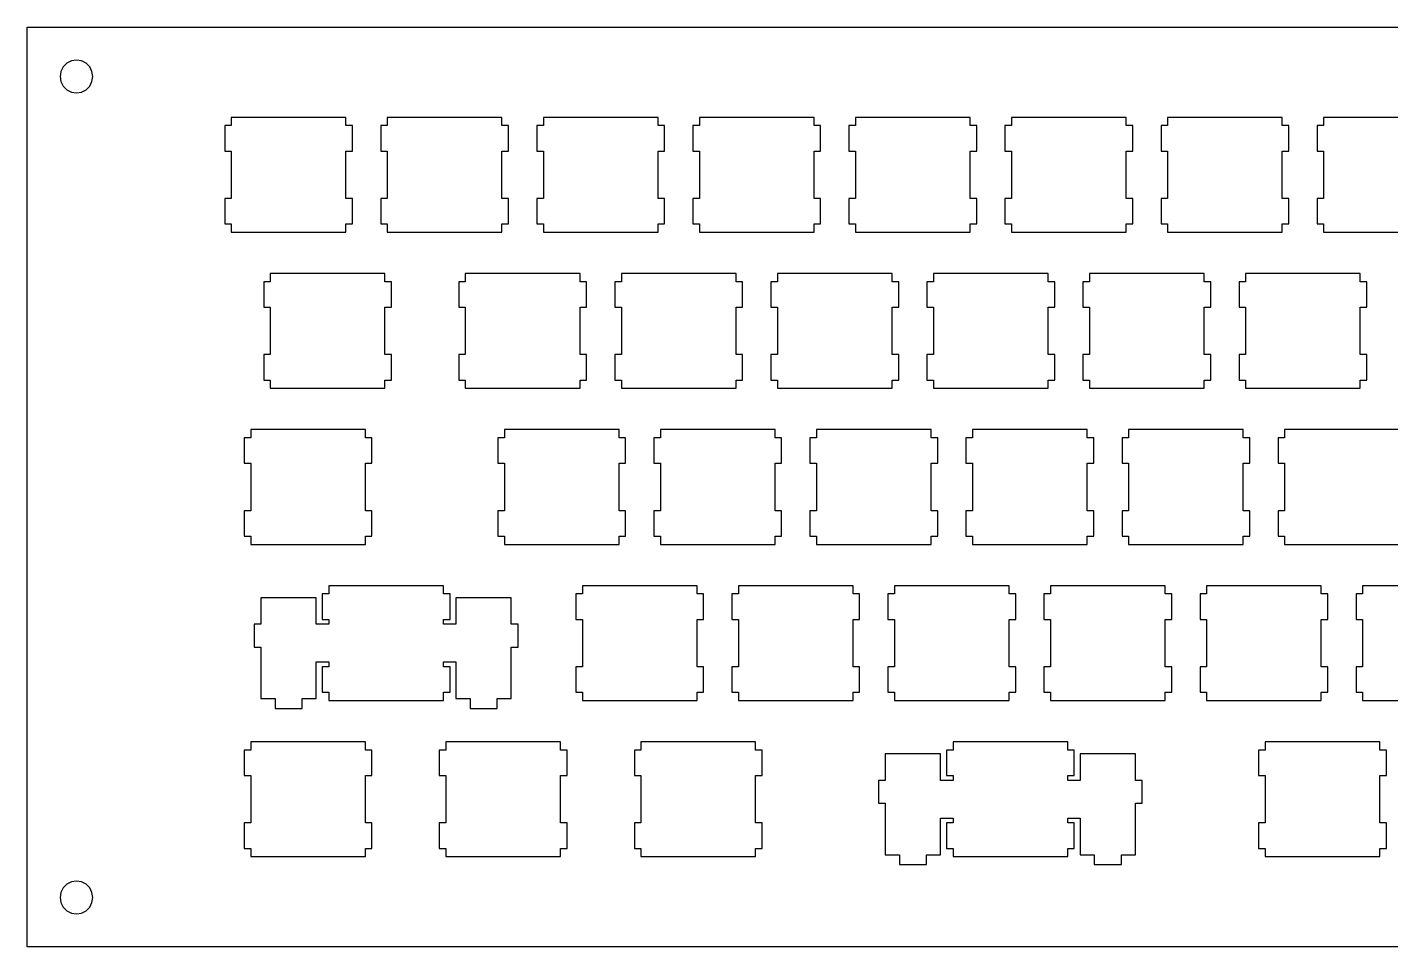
# Model space of a CAD drawing. Extents: x 0 to 331, y 0 to 112.
# Drawn here: x 0.1 to 166.5, y 0.2 to 112.4 of the extents above; entities that cross this region are included whole.
import ezdxf

# ---------------------------------------------------------------- set-up
doc = ezdxf.new("R2010")
doc.units = 0
doc.layers.get('0').update_dxf_attribs({"linetype": 'CONTINUOUS'})

msp = doc.modelspace()

# ---------------------------------------------------------------- linework, layer by layer
at = {"color": 0}
for p, q in [((0.09508, 112.441), (330.595, 112.441)), ((0.09508, 0.24116), (0.09508, 112.441)), ((5.47493, 108.344), (4.91822, 108.06)), ((6.09505, 108.442), (5.47493, 108.344)), ((6.71241, 108.344), (6.09505, 108.442)), ((7.26916, 108.06), (6.71241, 108.344)), ((4.19199, 107.061), (4.09416, 106.441)), ((4.47587, 107.618), (4.19199, 107.061)), ((4.91822, 108.06), (4.47587, 107.618)), ((7.71289, 107.618), (7.26916, 108.06)), ((7.99677, 107.061), (7.71289, 107.618)), ((8.09459, 106.441), (7.99677, 107.061)), ((4.09416, 106.441), (4.19199, 105.824)), ((4.19199, 105.824), (4.47587, 105.267)), ((4.47587, 105.267), (4.91822, 104.823)), ((7.26916, 104.823), (7.71289, 105.267)), ((7.71289, 105.267), (7.99677, 105.824)), ((7.99677, 105.824), (8.09459, 106.441)), ((4.91822, 104.823), (5.47493, 104.539)), ((5.47493, 104.539), (6.09505, 104.442)), ((6.09505, 104.442), (6.71241, 104.539)), ((6.71241, 104.539), (7.26916, 104.823)), ((24.9949, 100.441), (24.1928, 100.441)), ((24.1928, 100.441), (24.1928, 97.342)), ((24.9949, 101.442), (24.9949, 100.441)), ((38.9943, 101.442), (24.9949, 101.442)), ((38.9943, 100.441), (38.9943, 101.442)), ((39.7937, 100.441), (38.9943, 100.441)), ((39.7937, 97.342), (39.7937, 100.441)), ((44.045, 100.441), (43.2442, 100.441)), ((43.2442, 100.441), (43.2442, 97.342)), ((44.045, 101.442), (44.045, 100.441)), ((58.0443, 101.442), (44.045, 101.442)), ((58.0443, 100.441), (58.0443, 101.442)), ((58.8451, 100.441), (58.0443, 100.441)), ((58.8451, 97.342), (58.8451, 100.441)), ((63.095, 100.441), (62.2942, 100.441)), ((62.2942, 100.441), (62.2942, 97.342)), ((63.095, 101.442), (63.095, 100.441)), ((77.0943, 101.442), (63.095, 101.442)), ((77.0943, 100.441), (77.0943, 101.442)), ((77.8951, 100.441), (77.0943, 100.441)), ((77.8951, 97.342), (77.8951, 100.441)), ((82.145, 100.441), (81.3442, 100.441)), ((81.3442, 100.441), (81.3442, 97.342)), ((82.145, 101.442), (82.145, 100.441)), ((96.1443, 101.442), (82.145, 101.442)), ((96.1443, 100.441), (96.1443, 101.442)), ((96.9451, 100.441), (96.1443, 100.441)), ((96.9451, 97.342), (96.9451, 100.441)), ((101.195, 100.441), (100.394, 100.441)), ((100.394, 100.441), (100.394, 97.342)), ((101.195, 101.442), (101.195, 100.441)), ((115.194, 101.442), (101.195, 101.442)), ((115.194, 100.441), (115.194, 101.442)), ((115.994, 100.441), (115.194, 100.441)), ((115.994, 97.342), (115.994, 100.441)), ((120.245, 100.441), (119.444, 100.441)), ((119.444, 100.441), (119.444, 97.342)), ((120.245, 101.442), (120.245, 100.441)), ((134.244, 101.442), (120.245, 101.442)), ((134.244, 100.441), (134.244, 101.442)), ((135.045, 100.441), (134.244, 100.441)), ((135.045, 97.342), (135.045, 100.441)), ((139.295, 100.441), (138.494, 100.441)), ((138.494, 100.441), (138.494, 97.342)), ((139.295, 101.442), (139.295, 100.441)), ((153.294, 101.442), (139.295, 101.442)), ((153.294, 100.441), (153.294, 101.442)), ((154.095, 100.441), (153.294, 100.441)), ((154.095, 97.342), (154.095, 100.441)), ((158.345, 100.441), (157.544, 100.441)), ((157.544, 100.441), (157.544, 97.342)), ((158.345, 101.442), (158.345, 100.441)), ((172.344, 101.442), (158.345, 101.442)), ((24.1928, 97.342), (24.9949, 97.342)), ((24.9949, 97.342), (24.9949, 91.5416)), ((38.9943, 91.5416), (38.9943, 97.342)), ((38.9943, 97.342), (39.7937, 97.342)), ((43.2442, 97.342), (44.045, 97.342)), ((44.045, 97.342), (44.045, 91.5416)), ((58.0443, 91.5416), (58.0443, 97.342)), ((58.0443, 97.342), (58.8451, 97.342)), ((62.2942, 97.342), (63.095, 97.342)), ((63.095, 97.342), (63.095, 91.5416)), ((77.0943, 91.5416), (77.0943, 97.342)), ((77.0943, 97.342), (77.8951, 97.342)), ((81.3442, 97.342), (82.145, 97.342)), ((82.145, 97.342), (82.145, 91.5416)), ((96.1443, 91.5416), (96.1443, 97.342)), ((96.1443, 97.342), (96.9451, 97.342)), ((100.394, 97.342), (101.195, 97.342)), ((101.195, 97.342), (101.195, 91.5416)), ((115.194, 91.5416), (115.194, 97.342)), ((115.194, 97.342), (115.994, 97.342)), ((119.444, 97.342), (120.245, 97.342)), ((120.245, 97.342), (120.245, 91.5416)), ((134.244, 91.5416), (134.244, 97.342)), ((134.244, 97.342), (135.045, 97.342)), ((138.494, 97.342), (139.295, 97.342)), ((139.295, 97.342), (139.295, 91.5416)), ((153.294, 91.5416), (153.294, 97.342)), ((153.294, 97.342), (154.095, 97.342)), ((157.544, 97.342), (158.345, 97.342)), ((158.345, 97.342), (158.345, 91.5416)), ((24.9949, 91.5416), (24.1928, 91.5416)), ((24.1928, 91.5416), (24.1928, 88.441)), ((39.7937, 91.5416), (38.9943, 91.5416)), ((39.7937, 88.441), (39.7937, 91.5416)), ((44.045, 91.5416), (43.2442, 91.5416)), ((43.2442, 91.5416), (43.2442, 88.441)), ((58.8451, 91.5416), (58.0443, 91.5416)), ((58.8451, 88.441), (58.8451, 91.5416)), ((63.095, 91.5416), (62.2942, 91.5416)), ((62.2942, 91.5416), (62.2942, 88.441)), ((77.8951, 91.5416), (77.0943, 91.5416)), ((77.8951, 88.441), (77.8951, 91.5416)), ((82.145, 91.5416), (81.3442, 91.5416)), ((81.3442, 91.5416), (81.3442, 88.441)), ((96.9451, 91.5416), (96.1443, 91.5416)), ((96.9451, 88.441), (96.9451, 91.5416)), ((101.195, 91.5416), (100.394, 91.5416)), ((100.394, 91.5416), (100.394, 88.441)), ((115.994, 91.5416), (115.194, 91.5416)), ((115.994, 88.441), (115.994, 91.5416)), ((120.245, 91.5416), (119.444, 91.5416)), ((119.444, 91.5416), (119.444, 88.441)), ((135.045, 91.5416), (134.244, 91.5416)), ((135.045, 88.441), (135.045, 91.5416)), ((139.295, 91.5416), (138.494, 91.5416)), ((138.494, 91.5416), (138.494, 88.441)), ((154.095, 91.5416), (153.294, 91.5416)), ((154.095, 88.441), (154.095, 91.5416)), ((158.345, 91.5416), (157.544, 91.5416)), ((157.544, 91.5416), (157.544, 88.441)), ((24.1928, 88.441), (24.9949, 88.441)), ((24.9949, 88.441), (24.9949, 87.442)), ((38.9943, 87.442), (38.9943, 88.441)), ((38.9943, 88.441), (39.7937, 88.441)), ((43.2442, 88.441), (44.045, 88.441)), ((44.045, 88.441), (44.045, 87.442)), ((58.0443, 87.442), (58.0443, 88.441)), ((58.0443, 88.441), (58.8451, 88.441)), ((62.2942, 88.441), (63.095, 88.441)), ((63.095, 88.441), (63.095, 87.442)), ((77.0943, 87.442), (77.0943, 88.441)), ((77.0943, 88.441), (77.8951, 88.441)), ((81.3442, 88.441), (82.145, 88.441)), ((82.145, 88.441), (82.145, 87.442)), ((96.1443, 87.442), (96.1443, 88.441)), ((96.1443, 88.441), (96.9451, 88.441)), ((100.394, 88.441), (101.195, 88.441)), ((101.195, 88.441), (101.195, 87.442)), ((115.194, 87.442), (115.194, 88.441)), ((115.194, 88.441), (115.994, 88.441)), ((119.444, 88.441), (120.245, 88.441)), ((120.245, 88.441), (120.245, 87.442)), ((134.244, 87.442), (134.244, 88.441)), ((134.244, 88.441), (135.045, 88.441)), ((138.494, 88.441), (139.295, 88.441)), ((139.295, 88.441), (139.295, 87.442)), ((153.294, 87.442), (153.294, 88.441)), ((153.294, 88.441), (154.095, 88.441)), ((157.544, 88.441), (158.345, 88.441)), ((158.345, 88.441), (158.345, 87.442)), ((24.9949, 87.442), (38.9943, 87.442)), ((44.045, 87.442), (58.0443, 87.442)), ((63.095, 87.442), (77.0943, 87.442)), ((82.145, 87.442), (96.1443, 87.442)), ((101.195, 87.442), (115.194, 87.442)), ((120.245, 87.442), (134.244, 87.442)), ((139.295, 87.442), (153.294, 87.442)), ((158.345, 87.442), (172.344, 87.442)), ((29.756, 82.3916), (29.756, 81.3911)), ((43.7568, 82.3916), (29.756, 82.3916)), ((43.7568, 81.3911), (43.7568, 82.3916)), ((53.5686, 82.3916), (53.5686, 81.3911)), ((67.5693, 82.3916), (53.5686, 82.3916)), ((67.5693, 81.3911), (67.5693, 82.3916)), ((72.6186, 82.3916), (72.6186, 81.3911)), ((86.6179, 82.3916), (72.6186, 82.3916)), ((86.6179, 81.3911), (86.6179, 82.3916)), ((91.6686, 82.3916), (91.6686, 81.3911)), ((105.668, 82.3916), (91.6686, 82.3916)), ((105.668, 81.3911), (105.668, 82.3916)), ((110.719, 82.3916), (110.719, 81.3911)), ((124.719, 82.3916), (110.719, 82.3916)), ((124.719, 81.3911), (124.719, 82.3916)), ((129.769, 82.3916), (129.769, 81.3911)), ((143.768, 82.3916), (129.769, 82.3916)), ((143.768, 81.3911), (143.768, 82.3916)), ((148.82, 82.3916), (148.82, 81.3911)), ((162.819, 82.3916), (148.82, 82.3916)), ((162.819, 81.3911), (162.819, 82.3916)), ((29.756, 81.3911), (28.9567, 81.3911)), ((28.9567, 81.3911), (28.9567, 78.292)), ((44.5562, 81.3911), (43.7568, 81.3911)), ((44.5562, 78.292), (44.5562, 81.3911)), ((53.5686, 81.3911), (52.7692, 81.3911)), ((52.7692, 81.3911), (52.7692, 78.292)), ((68.3687, 81.3911), (67.5693, 81.3911)), ((68.3687, 78.292), (68.3687, 81.3911)), ((72.6186, 81.3911), (71.8192, 81.3911)), ((71.8192, 81.3911), (71.8192, 78.292)), ((87.4187, 81.3911), (86.6179, 81.3911)), ((87.4187, 78.292), (87.4187, 81.3911)), ((91.6686, 81.3911), (90.8678, 81.3911)), ((90.8678, 81.3911), (90.8678, 78.292)), ((106.469, 81.3911), (105.668, 81.3911)), ((106.469, 78.292), (106.469, 81.3911)), ((110.719, 81.3911), (109.918, 81.3911)), ((109.918, 81.3911), (109.918, 78.292)), ((125.519, 81.3911), (124.719, 81.3911)), ((125.519, 78.292), (125.519, 81.3911)), ((129.769, 81.3911), (128.968, 81.3911)), ((128.968, 81.3911), (128.968, 78.292)), ((144.57, 81.3911), (143.768, 81.3911)), ((144.57, 78.292), (144.57, 81.3911)), ((148.82, 81.3911), (148.018, 81.3911)), ((148.018, 81.3911), (148.018, 78.292)), ((163.62, 81.3911), (162.819, 81.3911)), ((163.62, 78.292), (163.62, 81.3911)), ((28.9567, 78.292), (29.756, 78.292)), ((29.756, 78.292), (29.756, 72.493)), ((43.7568, 72.493), (43.7568, 78.292)), ((43.7568, 78.292), (44.5562, 78.292)), ((52.7692, 78.292), (53.5686, 78.292)), ((53.5686, 78.292), (53.5686, 72.493)), ((67.5693, 72.493), (67.5693, 78.292)), ((67.5693, 78.292), (68.3687, 78.292)), ((71.8192, 78.292), (72.6186, 78.292)), ((72.6186, 78.292), (72.6186, 72.493)), ((86.6179, 72.493), (86.6179, 78.292)), ((86.6179, 78.292), (87.4187, 78.292)), ((90.8678, 78.292), (91.6686, 78.292)), ((91.6686, 78.292), (91.6686, 72.493)), ((105.668, 72.493), (105.668, 78.292)), ((105.668, 78.292), (106.469, 78.292)), ((109.918, 78.292), (110.719, 78.292)), ((110.719, 78.292), (110.719, 72.493)), ((124.719, 72.493), (124.719, 78.292)), ((124.719, 78.292), (125.519, 78.292)), ((128.968, 78.292), (129.769, 78.292)), ((129.769, 78.292), (129.769, 72.493)), ((143.768, 72.493), (143.768, 78.292)), ((143.768, 78.292), (144.57, 78.292)), ((148.018, 78.292), (148.82, 78.292)), ((148.82, 78.292), (148.82, 72.493)), ((162.819, 72.493), (162.819, 78.292)), ((162.819, 78.292), (163.62, 78.292)), ((29.756, 72.493), (28.9567, 72.493)), ((28.9567, 72.493), (28.9567, 69.391)), ((44.5562, 72.493), (43.7568, 72.493)), ((44.5562, 69.391), (44.5562, 72.493)), ((53.5686, 72.493), (52.7692, 72.493)), ((52.7692, 72.493), (52.7692, 69.391)), ((68.3687, 72.493), (67.5693, 72.493)), ((68.3687, 69.391), (68.3687, 72.493)), ((72.6186, 72.493), (71.8192, 72.493)), ((71.8192, 72.493), (71.8192, 69.391)), ((87.4187, 72.493), (86.6179, 72.493)), ((87.4187, 69.391), (87.4187, 72.493)), ((91.6686, 72.493), (90.8678, 72.493)), ((90.8678, 72.493), (90.8678, 69.391)), ((106.469, 72.493), (105.668, 72.493)), ((106.469, 69.391), (106.469, 72.493)), ((110.719, 72.493), (109.918, 72.493)), ((109.918, 72.493), (109.918, 69.391)), ((125.519, 72.493), (124.719, 72.493)), ((125.519, 69.391), (125.519, 72.493)), ((129.769, 72.493), (128.968, 72.493)), ((128.968, 72.493), (128.968, 69.391)), ((144.57, 72.493), (143.768, 72.493)), ((144.57, 69.391), (144.57, 72.493)), ((148.82, 72.493), (148.018, 72.493)), ((148.018, 72.493), (148.018, 69.391)), ((163.62, 72.493), (162.819, 72.493)), ((163.62, 69.391), (163.62, 72.493)), ((28.9567, 69.391), (29.756, 69.391)), ((29.756, 69.391), (29.756, 68.392)), ((29.756, 68.392), (43.7568, 68.392)), ((43.7568, 68.392), (43.7568, 69.391)), ((43.7568, 69.391), (44.5562, 69.391)), ((52.7692, 69.391), (53.5686, 69.391)), ((53.5686, 69.391), (53.5686, 68.392)), ((53.5686, 68.392), (67.5693, 68.392)), ((67.5693, 68.392), (67.5693, 69.391)), ((67.5693, 69.391), (68.3687, 69.391)), ((71.8192, 69.391), (72.6186, 69.391)), ((72.6186, 69.391), (72.6186, 68.392)), ((72.6186, 68.392), (86.6179, 68.392)), ((86.6179, 68.392), (86.6179, 69.391)), ((86.6179, 69.391), (87.4187, 69.391)), ((90.8678, 69.391), (91.6686, 69.391)), ((91.6686, 69.391), (91.6686, 68.392)), ((91.6686, 68.392), (105.668, 68.392)), ((105.668, 68.392), (105.668, 69.391)), ((105.668, 69.391), (106.469, 69.391)), ((109.918, 69.391), (110.719, 69.391)), ((110.719, 69.391), (110.719, 68.392)), ((110.719, 68.392), (124.719, 68.392)), ((124.719, 68.392), (124.719, 69.391)), ((124.719, 69.391), (125.519, 69.391)), ((128.968, 69.391), (129.769, 69.391)), ((129.769, 69.391), (129.769, 68.392)), ((129.769, 68.392), (143.768, 68.392)), ((143.768, 68.392), (143.768, 69.391)), ((143.768, 69.391), (144.57, 69.391)), ((148.018, 69.391), (148.82, 69.391)), ((148.82, 69.391), (148.82, 68.392)), ((148.82, 68.392), (162.819, 68.392)), ((162.819, 68.392), (162.819, 69.391)), ((162.819, 69.391), (163.62, 69.391)), ((27.3761, 63.3416), (27.3761, 62.3411)), ((41.3755, 63.3416), (27.3761, 63.3416)), ((41.3755, 62.3411), (41.3755, 63.3416)), ((58.3311, 63.3416), (58.3311, 62.3411)), ((72.3318, 63.3416), (58.3311, 63.3416)), ((72.3318, 62.3411), (72.3318, 63.3416)), ((77.3811, 63.3416), (77.3811, 62.3411)), ((91.3818, 63.3416), (77.3811, 63.3416)), ((91.3818, 62.3411), (91.3818, 63.3416)), ((96.4311, 63.3416), (96.4311, 62.3411)), ((110.432, 63.3416), (96.4311, 63.3416)), ((110.432, 62.3411), (110.432, 63.3416)), ((115.481, 63.3416), (115.481, 62.3411)), ((129.482, 63.3416), (115.481, 63.3416)), ((129.482, 62.3411), (129.482, 63.3416)), ((134.531, 63.3416), (134.531, 62.3411)), ((148.532, 63.3416), (134.531, 63.3416)), ((148.532, 62.3411), (148.532, 63.3416)), ((153.581, 63.3416), (153.581, 62.3411)), ((167.582, 63.3416), (153.581, 63.3416)), ((27.3761, 62.3411), (26.5755, 62.3411)), ((26.5755, 62.3411), (26.5755, 59.242)), ((42.1749, 62.3411), (41.3755, 62.3411)), ((42.1749, 59.242), (42.1749, 62.3411)), ((58.3311, 62.3411), (57.5317, 62.3411)), ((57.5317, 62.3411), (57.5317, 59.242)), ((73.1312, 62.3411), (72.3318, 62.3411)), ((73.1312, 59.242), (73.1312, 62.3411)), ((77.3811, 62.3411), (76.5817, 62.3411)), ((76.5817, 62.3411), (76.5817, 59.242)), ((92.1812, 62.3411), (91.3818, 62.3411)), ((92.1812, 59.242), (92.1812, 62.3411)), ((96.4311, 62.3411), (95.6317, 62.3411)), ((95.6317, 62.3411), (95.6317, 59.242)), ((111.231, 62.3411), (110.432, 62.3411)), ((111.231, 59.242), (111.231, 62.3411)), ((115.481, 62.3411), (114.682, 62.3411)), ((114.682, 62.3411), (114.682, 59.242)), ((130.281, 62.3411), (129.482, 62.3411)), ((130.281, 59.242), (130.281, 62.3411)), ((134.531, 62.3411), (133.732, 62.3411)), ((133.732, 62.3411), (133.732, 59.242)), ((149.331, 62.3411), (148.532, 62.3411)), ((149.331, 59.242), (149.331, 62.3411)), ((153.581, 62.3411), (152.782, 62.3411)), ((152.782, 62.3411), (152.782, 59.242)), ((26.5755, 59.242), (27.3761, 59.242)), ((27.3761, 59.242), (27.3761, 53.4416)), ((41.3755, 53.4416), (41.3755, 59.242)), ((41.3755, 59.242), (42.1749, 59.242)), ((57.5317, 59.242), (58.3311, 59.242)), ((58.3311, 59.242), (58.3311, 53.4416)), ((72.3318, 53.4416), (72.3318, 59.242)), ((72.3318, 59.242), (73.1312, 59.242)), ((76.5817, 59.242), (77.3811, 59.242)), ((77.3811, 59.242), (77.3811, 53.4416)), ((91.3818, 53.4416), (91.3818, 59.242)), ((91.3818, 59.242), (92.1812, 59.242)), ((95.6317, 59.242), (96.4311, 59.242)), ((96.4311, 59.242), (96.4311, 53.4416)), ((110.432, 53.4416), (110.432, 59.242)), ((110.432, 59.242), (111.231, 59.242)), ((114.682, 59.242), (115.481, 59.242)), ((115.481, 59.242), (115.481, 53.4416)), ((129.482, 53.4416), (129.482, 59.242)), ((129.482, 59.242), (130.281, 59.242)), ((133.732, 59.242), (134.531, 59.242)), ((134.531, 59.242), (134.531, 53.4416)), ((148.532, 53.4416), (148.532, 59.242)), ((148.532, 59.242), (149.331, 59.242)), ((152.782, 59.242), (153.581, 59.242)), ((153.581, 59.242), (153.581, 53.4416)), ((27.3761, 53.4416), (26.5755, 53.4416)), ((26.5755, 53.4416), (26.5755, 50.341)), ((42.1749, 53.4416), (41.3755, 53.4416)), ((42.1749, 50.341), (42.1749, 53.4416)), ((58.3311, 53.4416), (57.5317, 53.4416)), ((57.5317, 53.4416), (57.5317, 50.341)), ((73.1312, 53.4416), (72.3318, 53.4416)), ((73.1312, 50.341), (73.1312, 53.4416)), ((77.3811, 53.4416), (76.5817, 53.4416)), ((76.5817, 53.4416), (76.5817, 50.341)), ((92.1812, 53.4416), (91.3818, 53.4416)), ((92.1812, 50.341), (92.1812, 53.4416)), ((96.4311, 53.4416), (95.6317, 53.4416)), ((95.6317, 53.4416), (95.6317, 50.341)), ((111.231, 53.4416), (110.432, 53.4416)), ((111.231, 50.341), (111.231, 53.4416)), ((115.481, 53.4416), (114.682, 53.4416)), ((114.682, 53.4416), (114.682, 50.341)), ((130.281, 53.4416), (129.482, 53.4416)), ((130.281, 50.341), (130.281, 53.4416)), ((134.531, 53.4416), (133.732, 53.4416)), ((133.732, 53.4416), (133.732, 50.341)), ((149.331, 53.4416), (148.532, 53.4416)), ((149.331, 50.341), (149.331, 53.4416)), ((153.581, 53.4416), (152.782, 53.4416)), ((152.782, 53.4416), (152.782, 50.341)), ((26.5755, 50.341), (27.3761, 50.341)), ((27.3761, 50.341), (27.3761, 49.342)), ((41.3755, 49.342), (41.3755, 50.341)), ((41.3755, 50.341), (42.1749, 50.341)), ((57.5317, 50.341), (58.3311, 50.341)), ((58.3311, 50.341), (58.3311, 49.342)), ((72.3318, 49.342), (72.3318, 50.341)), ((72.3318, 50.341), (73.1312, 50.341)), ((76.5817, 50.341), (77.3811, 50.341)), ((77.3811, 50.341), (77.3811, 49.342)), ((91.3818, 49.342), (91.3818, 50.341)), ((91.3818, 50.341), (92.1812, 50.341)), ((95.6317, 50.341), (96.4311, 50.341)), ((96.4311, 50.341), (96.4311, 49.342)), ((110.432, 49.342), (110.432, 50.341)), ((110.432, 50.341), (111.231, 50.341)), ((114.682, 50.341), (115.481, 50.341)), ((115.481, 50.341), (115.481, 49.342)), ((129.482, 49.342), (129.482, 50.341)), ((129.482, 50.341), (130.281, 50.341)), ((133.732, 50.341), (134.531, 50.341)), ((134.531, 50.341), (134.531, 49.342)), ((148.532, 49.342), (148.532, 50.341)), ((148.532, 50.341), (149.331, 50.341)), ((152.782, 50.341), (153.581, 50.341)), ((153.581, 50.341), (153.581, 49.342)), ((27.3761, 49.342), (41.3755, 49.342)), ((58.3311, 49.342), (72.3318, 49.342)), ((77.3811, 49.342), (91.3818, 49.342)), ((96.4311, 49.342), (110.432, 49.342)), ((115.481, 49.342), (129.482, 49.342)), ((134.531, 49.342), (148.532, 49.342)), ((153.581, 49.342), (167.582, 49.342)), ((36.9013, 43.2911), (36.1005, 43.2911)), ((36.1005, 43.2911), (36.1005, 40.192)), ((36.9013, 44.2916), (36.9013, 43.2911)), ((50.9005, 44.2916), (36.9013, 44.2916)), ((50.9005, 43.2911), (50.9005, 44.2916)), ((51.6999, 43.2911), (50.9005, 43.2911)), ((51.6999, 40.192), (51.6999, 43.2911)), ((67.8561, 43.2911), (67.0567, 43.2911)), ((67.0567, 43.2911), (67.0567, 40.192)), ((67.8561, 44.2916), (67.8561, 43.2911)), ((81.8568, 44.2916), (67.8561, 44.2916)), ((81.8568, 43.2911), (81.8568, 44.2916)), ((82.6562, 43.2911), (81.8568, 43.2911)), ((82.6562, 40.192), (82.6562, 43.2911)), ((86.9061, 43.2911), (86.1067, 43.2911)), ((86.1067, 43.2911), (86.1067, 40.192)), ((86.9061, 44.2916), (86.9061, 43.2911)), ((100.907, 44.2916), (86.9061, 44.2916)), ((100.907, 43.2911), (100.907, 44.2916)), ((101.706, 43.2911), (100.907, 43.2911)), ((101.706, 40.192), (101.706, 43.2911)), ((105.956, 43.2911), (105.157, 43.2911)), ((105.157, 43.2911), (105.157, 40.192)), ((105.956, 44.2916), (105.956, 43.2911)), ((119.957, 44.2916), (105.956, 44.2916)), ((119.957, 43.2911), (119.957, 44.2916)), ((120.756, 43.2911), (119.957, 43.2911)), ((120.756, 40.192), (120.756, 43.2911)), ((125.006, 43.2911), (124.207, 43.2911)), ((124.207, 43.2911), (124.207, 40.192)), ((125.006, 44.2916), (125.006, 43.2911)), ((139.007, 44.2916), (125.006, 44.2916)), ((139.007, 43.2911), (139.007, 44.2916)), ((139.806, 43.2911), (139.007, 43.2911)), ((139.806, 40.192), (139.806, 43.2911)), ((144.056, 43.2911), (143.257, 43.2911)), ((143.257, 43.2911), (143.257, 40.192)), ((144.056, 44.2916), (144.056, 43.2911)), ((158.057, 44.2916), (144.056, 44.2916)), ((158.057, 43.2911), (158.057, 44.2916)), ((158.856, 43.2911), (158.057, 43.2911)), ((158.856, 40.192), (158.856, 43.2911)), ((163.106, 43.2911), (162.307, 43.2911)), ((162.307, 43.2911), (162.307, 40.192)), ((163.106, 44.2916), (163.106, 43.2911)), ((177.107, 44.2916), (163.106, 44.2916)), ((35.3755, 42.8212), (28.626, 42.8212)), ((28.626, 42.8212), (28.626, 39.5912)), ((35.3755, 39.5912), (35.3755, 42.8212)), ((59.1757, 42.8212), (52.426, 42.8212)), ((52.426, 42.8212), (52.426, 39.5912)), ((59.1757, 39.5912), (59.1757, 42.8212)), ((36.1005, 40.192), (36.9013, 40.192)), ((36.9013, 40.192), (36.9013, 39.5912)), ((50.9005, 39.5912), (50.9005, 40.192)), ((50.9005, 40.192), (51.6999, 40.192)), ((67.0567, 40.192), (67.8561, 40.192)), ((67.8561, 40.192), (67.8561, 34.3917)), ((81.8568, 34.3917), (81.8568, 40.192)), ((81.8568, 40.192), (82.6562, 40.192)), ((86.1067, 40.192), (86.9061, 40.192)), ((86.9061, 40.192), (86.9061, 34.3917)), ((100.907, 34.3917), (100.907, 40.192)), ((100.907, 40.192), (101.706, 40.192)), ((105.157, 40.192), (105.956, 40.192)), ((105.956, 40.192), (105.956, 34.3917)), ((119.957, 34.3917), (119.957, 40.192)), ((119.957, 40.192), (120.756, 40.192)), ((124.207, 40.192), (125.006, 40.192)), ((125.006, 40.192), (125.006, 34.3917)), ((139.007, 34.3917), (139.007, 40.192)), ((139.007, 40.192), (139.806, 40.192)), ((143.257, 40.192), (144.056, 40.192)), ((144.056, 40.192), (144.056, 34.3917)), ((158.057, 34.3917), (158.057, 40.192)), ((158.057, 40.192), (158.856, 40.192)), ((162.307, 40.192), (163.106, 40.192)), ((163.106, 40.192), (163.106, 34.3917)), ((28.626, 39.5912), (27.8005, 39.5912)), ((27.8005, 39.5912), (27.8005, 36.7923)), ((36.9013, 39.5912), (35.3755, 39.5912)), ((52.426, 39.5912), (50.9005, 39.5912)), ((60.0012, 39.5912), (59.1757, 39.5912)), ((60.0012, 36.7923), (60.0012, 39.5912)), ((27.8005, 36.7923), (28.626, 36.7923)), ((28.626, 36.7923), (28.626, 30.5222)), ((59.1757, 30.5222), (59.1757, 36.7923)), ((59.1757, 36.7923), (60.0012, 36.7923)), ((35.3755, 30.5222), (35.3755, 34.9911)), ((35.3755, 34.9911), (36.9013, 34.9911)), ((36.9013, 34.9911), (36.9013, 34.3917)), ((50.9005, 34.3917), (50.9005, 34.9911)), ((50.9005, 34.9911), (52.426, 34.9911)), ((52.426, 34.9911), (52.426, 30.5222)), ((36.9013, 34.3917), (36.1005, 34.3917)), ((36.1005, 34.3917), (36.1005, 31.2911)), ((51.6999, 34.3917), (50.9005, 34.3917)), ((51.6999, 31.2911), (51.6999, 34.3917)), ((67.8561, 34.3917), (67.0567, 34.3917)), ((67.0567, 34.3917), (67.0567, 31.2911)), ((82.6562, 34.3917), (81.8568, 34.3917)), ((82.6562, 31.2911), (82.6562, 34.3917)), ((86.9061, 34.3917), (86.1067, 34.3917)), ((86.1067, 34.3917), (86.1067, 31.2911)), ((101.706, 34.3917), (100.907, 34.3917)), ((101.706, 31.2911), (101.706, 34.3917)), ((105.956, 34.3917), (105.157, 34.3917)), ((105.157, 34.3917), (105.157, 31.2911)), ((120.756, 34.3917), (119.957, 34.3917)), ((120.756, 31.2911), (120.756, 34.3917)), ((125.006, 34.3917), (124.207, 34.3917)), ((124.207, 34.3917), (124.207, 31.2911)), ((139.806, 34.3917), (139.007, 34.3917)), ((139.806, 31.2911), (139.806, 34.3917)), ((144.056, 34.3917), (143.257, 34.3917)), ((143.257, 34.3917), (143.257, 31.2911)), ((158.856, 34.3917), (158.057, 34.3917)), ((158.856, 31.2911), (158.856, 34.3917)), ((163.106, 34.3917), (162.307, 34.3917)), ((162.307, 34.3917), (162.307, 31.2911)), ((28.626, 30.5222), (30.3499, 30.5222)), ((30.3499, 30.5222), (30.3499, 29.3219)), ((33.6503, 29.3219), (33.6503, 30.5222)), ((33.6503, 30.5222), (35.3755, 30.5222)), ((36.1005, 31.2911), (36.9013, 31.2911)), ((36.9013, 31.2911), (36.9013, 30.292)), ((36.9013, 30.292), (50.9005, 30.292)), ((50.9005, 30.292), (50.9005, 31.2911)), ((50.9005, 31.2911), (51.6999, 31.2911)), ((52.426, 30.5222), (54.15, 30.5222)), ((54.15, 30.5222), (54.15, 29.3219)), ((57.4506, 29.3219), (57.4506, 30.5222)), ((57.4506, 30.5222), (59.1757, 30.5222)), ((67.0567, 31.2911), (67.8561, 31.2911)), ((67.8561, 31.2911), (67.8561, 30.292)), ((67.8561, 30.292), (81.8568, 30.292)), ((81.8568, 30.292), (81.8568, 31.2911)), ((81.8568, 31.2911), (82.6562, 31.2911)), ((86.1067, 31.2911), (86.9061, 31.2911)), ((86.9061, 31.2911), (86.9061, 30.292)), ((86.9061, 30.292), (100.907, 30.292)), ((100.907, 30.292), (100.907, 31.2911)), ((100.907, 31.2911), (101.706, 31.2911)), ((105.157, 31.2911), (105.956, 31.2911)), ((105.956, 31.2911), (105.956, 30.292)), ((105.956, 30.292), (119.957, 30.292)), ((119.957, 30.292), (119.957, 31.2911)), ((119.957, 31.2911), (120.756, 31.2911)), ((124.207, 31.2911), (125.006, 31.2911)), ((125.006, 31.2911), (125.006, 30.292)), ((125.006, 30.292), (139.007, 30.292)), ((139.007, 30.292), (139.007, 31.2911)), ((139.007, 31.2911), (139.806, 31.2911)), ((143.257, 31.2911), (144.056, 31.2911)), ((144.056, 31.2911), (144.056, 30.292)), ((144.056, 30.292), (158.057, 30.292)), ((158.057, 30.292), (158.057, 31.2911)), ((158.057, 31.2911), (158.856, 31.2911)), ((162.307, 31.2911), (163.106, 31.2911)), ((163.106, 31.2911), (163.106, 30.292)), ((163.106, 30.292), (177.107, 30.292)), ((30.3499, 29.3219), (33.6503, 29.3219)), ((54.15, 29.3219), (57.4506, 29.3219)), ((27.3761, 25.2415), (27.3761, 24.2411)), ((41.3755, 25.2415), (27.3761, 25.2415)), ((41.3755, 24.2411), (41.3755, 25.2415)), ((51.1874, 25.2415), (51.1874, 24.2411)), ((65.188, 25.2415), (51.1874, 25.2415)), ((65.188, 24.2411), (65.188, 25.2415)), ((75.0013, 25.2415), (75.0013, 24.2411)), ((89.0005, 25.2415), (75.0013, 25.2415)), ((89.0005, 24.2411), (89.0005, 25.2415)), ((113.101, 25.2415), (113.101, 24.2411)), ((127.101, 25.2415), (113.101, 25.2415)), ((127.101, 24.2411), (127.101, 25.2415)), ((151.201, 25.2415), (151.201, 24.2411)), ((165.201, 25.2415), (151.201, 25.2415)), ((165.201, 24.2411), (165.201, 25.2415)), ((27.3761, 24.2411), (26.5755, 24.2411)), ((26.5755, 24.2411), (26.5755, 21.1419)), ((42.1749, 24.2411), (41.3755, 24.2411)), ((42.1749, 21.1419), (42.1749, 24.2411)), ((51.1874, 24.2411), (50.388, 24.2411)), ((50.388, 24.2411), (50.388, 21.1419)), ((65.9874, 24.2411), (65.188, 24.2411)), ((65.9874, 21.1419), (65.9874, 24.2411)), ((75.0013, 24.2411), (74.2005, 24.2411)), ((74.2005, 24.2411), (74.2005, 21.1419)), ((89.7999, 24.2411), (89.0005, 24.2411)), ((89.7999, 21.1419), (89.7999, 24.2411)), ((111.576, 23.7712), (104.826, 23.7712)), ((104.826, 23.7712), (104.826, 20.5411)), ((111.576, 20.5411), (111.576, 23.7712)), ((113.101, 24.2411), (112.3, 24.2411)), ((112.3, 24.2411), (112.3, 21.1419)), ((127.9, 24.2411), (127.101, 24.2411)), ((127.9, 21.1419), (127.9, 24.2411)), ((135.376, 23.7712), (128.626, 23.7712)), ((128.626, 23.7712), (128.626, 20.5411)), ((135.376, 20.5411), (135.376, 23.7712)), ((151.201, 24.2411), (150.4, 24.2411)), ((150.4, 24.2411), (150.4, 21.1419)), ((166, 24.2411), (165.201, 24.2411)), ((166, 21.1419), (166, 24.2411)), ((26.5755, 21.1419), (27.3761, 21.1419)), ((27.3761, 21.1419), (27.3761, 15.3417)), ((41.3755, 15.3417), (41.3755, 21.1419)), ((41.3755, 21.1419), (42.1749, 21.1419)), ((50.388, 21.1419), (51.1874, 21.1419)), ((51.1874, 21.1419), (51.1874, 15.3417)), ((65.188, 15.3417), (65.188, 21.1419)), ((65.188, 21.1419), (65.9874, 21.1419)), ((74.2005, 21.1419), (75.0013, 21.1419)), ((75.0013, 21.1419), (75.0013, 15.3417)), ((89.0005, 15.3417), (89.0005, 21.1419)), ((89.0005, 21.1419), (89.7999, 21.1419)), ((104.826, 20.5411), (104.001, 20.5411)), ((104.001, 20.5411), (104.001, 17.7423)), ((113.101, 20.5411), (111.576, 20.5411)), ((112.3, 21.1419), (113.101, 21.1419)), ((113.101, 21.1419), (113.101, 20.5411)), ((127.101, 20.5411), (127.101, 21.1419)), ((127.101, 21.1419), (127.9, 21.1419)), ((128.626, 20.5411), (127.101, 20.5411)), ((136.201, 20.5411), (135.376, 20.5411)), ((136.201, 17.7423), (136.201, 20.5411)), ((150.4, 21.1419), (151.201, 21.1419)), ((151.201, 21.1419), (151.201, 15.3417)), ((165.201, 15.3417), (165.201, 21.1419)), ((165.201, 21.1419), (166, 21.1419)), ((104.001, 17.7423), (104.826, 17.7423)), ((104.826, 17.7423), (104.826, 11.4722)), ((135.376, 11.4722), (135.376, 17.7423)), ((135.376, 17.7423), (136.201, 17.7423)), ((27.3761, 15.3417), (26.5755, 15.3417)), ((26.5755, 15.3417), (26.5755, 12.2411)), ((42.1749, 15.3417), (41.3755, 15.3417)), ((42.1749, 12.2411), (42.1749, 15.3417)), ((51.1874, 15.3417), (50.388, 15.3417)), ((50.388, 15.3417), (50.388, 12.2411)), ((65.9874, 15.3417), (65.188, 15.3417)), ((65.9874, 12.2411), (65.9874, 15.3417)), ((75.0013, 15.3417), (74.2005, 15.3417)), ((74.2005, 15.3417), (74.2005, 12.2411)), ((89.7999, 15.3417), (89.0005, 15.3417)), ((89.7999, 12.2411), (89.7999, 15.3417)), ((111.576, 11.4722), (111.576, 15.9411)), ((111.576, 15.9411), (113.101, 15.9411)), ((113.101, 15.3417), (112.3, 15.3417)), ((112.3, 15.3417), (112.3, 12.2411)), ((113.101, 15.9411), (113.101, 15.3417)), ((127.101, 15.3417), (127.101, 15.9411)), ((127.101, 15.9411), (128.626, 15.9411)), ((127.9, 15.3417), (127.101, 15.3417)), ((127.9, 12.2411), (127.9, 15.3417)), ((128.626, 15.9411), (128.626, 11.4722)), ((151.201, 15.3417), (150.4, 15.3417)), ((150.4, 15.3417), (150.4, 12.2411)), ((166, 15.3417), (165.201, 15.3417)), ((166, 12.2411), (166, 15.3417)), ((26.5755, 12.2411), (27.3761, 12.2411)), ((27.3761, 12.2411), (27.3761, 11.242)), ((41.3755, 11.242), (41.3755, 12.2411)), ((41.3755, 12.2411), (42.1749, 12.2411)), ((50.388, 12.2411), (51.1874, 12.2411)), ((51.1874, 12.2411), (51.1874, 11.242)), ((65.188, 11.242), (65.188, 12.2411)), ((65.188, 12.2411), (65.9874, 12.2411)), ((74.2005, 12.2411), (75.0013, 12.2411)), ((75.0013, 12.2411), (75.0013, 11.242)), ((89.0005, 11.242), (89.0005, 12.2411)), ((89.0005, 12.2411), (89.7999, 12.2411)), ((112.3, 12.2411), (113.101, 12.2411)), ((113.101, 12.2411), (113.101, 11.242)), ((127.101, 11.242), (127.101, 12.2411)), ((127.101, 12.2411), (127.9, 12.2411)), ((150.4, 12.2411), (151.201, 12.2411)), ((151.201, 12.2411), (151.201, 11.242)), ((165.201, 11.242), (165.201, 12.2411)), ((165.201, 12.2411), (166, 12.2411)), ((27.3761, 11.242), (41.3755, 11.242)), ((51.1874, 11.242), (65.188, 11.242)), ((75.0013, 11.242), (89.0005, 11.242)), ((104.826, 11.4722), (106.55, 11.4722)), ((106.55, 11.4722), (106.55, 10.2719)), ((106.55, 10.2719), (109.85, 10.2719)), ((109.85, 10.2719), (109.85, 11.4722)), ((109.85, 11.4722), (111.576, 11.4722)), ((113.101, 11.242), (127.101, 11.242)), ((128.626, 11.4722), (130.35, 11.4722)), ((130.35, 11.4722), (130.35, 10.2719)), ((130.35, 10.2719), (133.651, 10.2719)), ((133.651, 10.2719), (133.651, 11.4722)), ((133.651, 11.4722), (135.376, 11.4722)), ((151.201, 11.242), (165.201, 11.242)), ((4.19199, 6.85987), (4.09416, 6.24113)), ((4.47587, 7.41659), (4.19199, 6.85987)), ((4.91822, 7.85894), (4.47587, 7.41659)), ((5.47493, 8.14419), (4.91822, 7.85894)), ((6.09505, 8.24068), (5.47493, 8.14419)), ((6.71241, 8.14419), (6.09505, 8.24068)), ((7.26916, 7.85894), (6.71241, 8.14419)), ((7.71289, 7.41659), (7.26916, 7.85894)), ((7.99677, 6.85987), (7.71289, 7.41659)), ((8.09459, 6.24113), (7.99677, 6.85987)), ((4.09416, 6.24113), (4.19199, 5.6224)), ((4.19199, 5.6224), (4.47587, 5.06568)), ((4.47587, 5.06568), (4.91822, 4.62195)), ((7.26916, 4.62195), (7.71289, 5.06568)), ((7.71289, 5.06568), (7.99677, 5.6224)), ((7.99677, 5.6224), (8.09459, 6.24113)), ((4.91822, 4.62195), (5.47493, 4.33807)), ((5.47493, 4.33807), (6.09505, 4.24021)), ((6.09505, 4.24021), (6.71241, 4.33807)), ((6.71241, 4.33807), (7.26916, 4.62195)), ((330.595, 0.24116), (0.09508, 0.24116))]:
    msp.add_line(p, q, dxfattribs=at)

doc.saveas('drawing.dxf')
